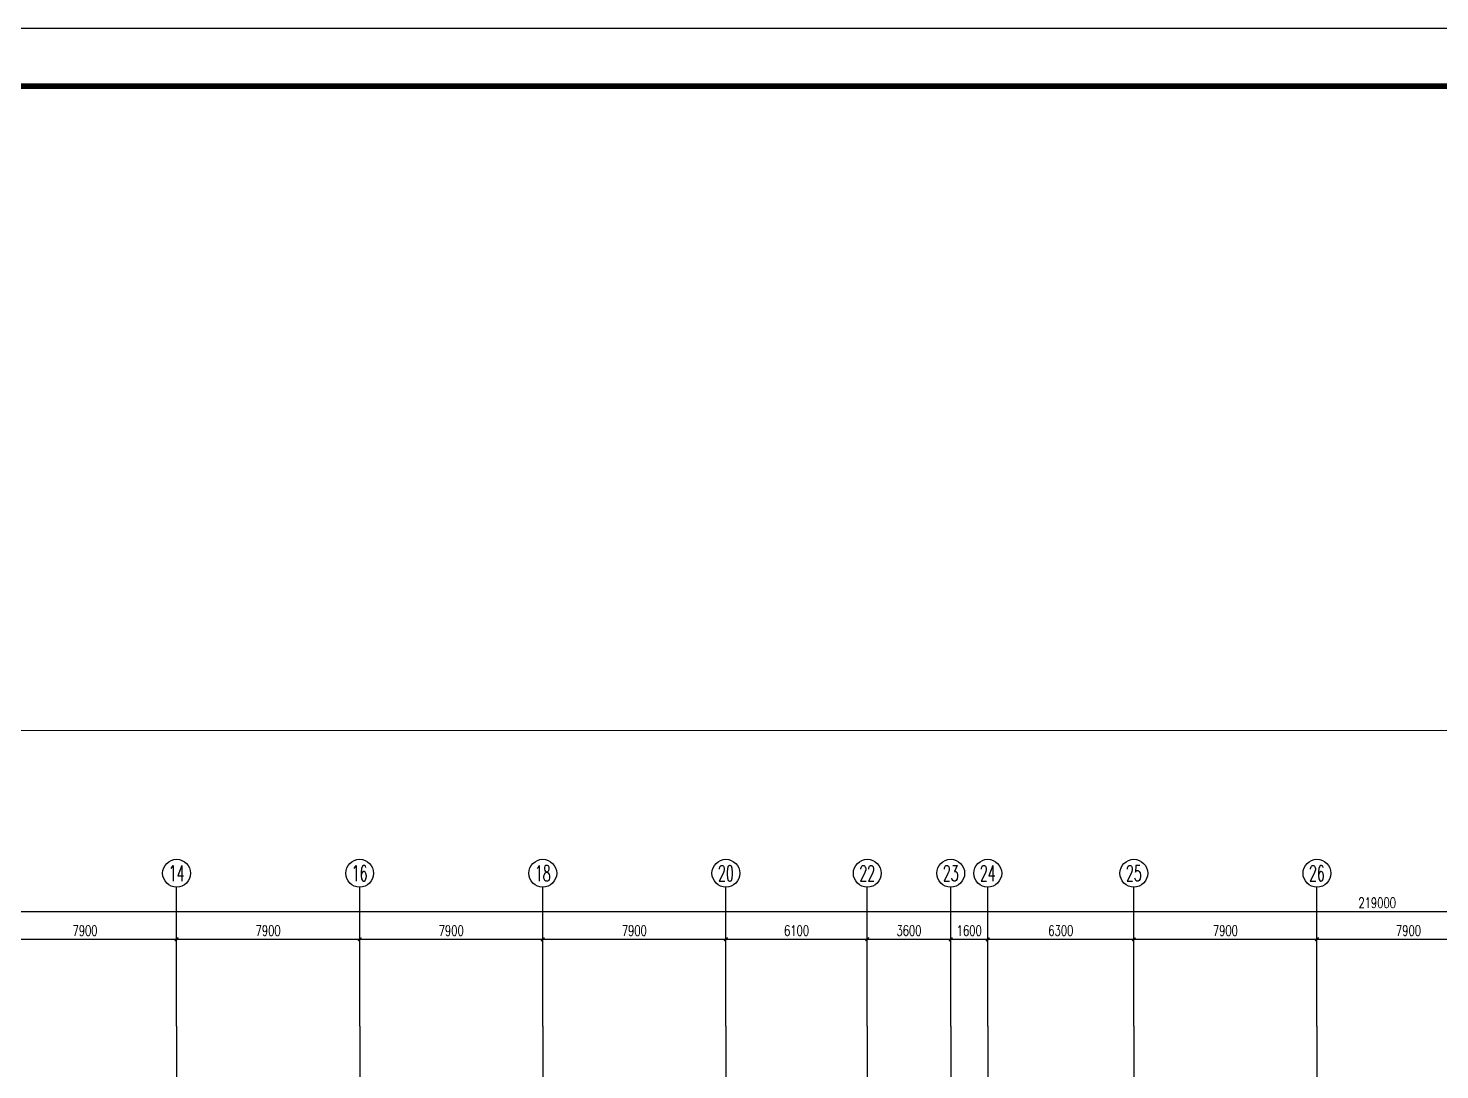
# Model space of a CAD drawing. Extents: x 290727 to 13733020, y 1731457 to 3643100.
# Drawn here: x 552612 to 613512, y 2251798 to 2296706 of the extents above; entities that cross this region are included whole.
import ezdxf
from ezdxf.enums import TextEntityAlignment as Align

# ---------------------------------------------------------------- set-up
doc = ezdxf.new("R2010")
doc.units = 0
doc.header["$LTSCALE"] = 10
doc.linetypes.add('ACAD_ISO05W100', pattern=[33, 24, -3, 0, -3, 0, -3])
doc.linetypes.add('DOTE', pattern=[2.42, 2, -0.2, 0.02, -0.2])
doc.layers.get('0').update_dxf_attribs({"linetype": 'CONTINUOUS'})
for name, color, linetype in [('-0 图签', 7, 'CONTINUOUS'), ('AXIS', 3, 'CONTINUOUS'), ('AXIS_TEXT', 7, 'CONTINUOUS'), ('DOTE', 8, 'DOTE'), ('作业图', 4, 'CONTINUOUS'), ('文字', 4, 'CONTINUOUS')]:
    doc.layers.add(name, color=color, linetype=linetype)
doc.layers.add('VHSoft_boundary', color=5, linetype='CONTINUOUS', plot=False)
doc.layers.add('用地红线', color=1, linetype='CONTINUOUS', lineweight=13)
doc.layers.get('0').off()
doc.styles.add('_TCH_AXIS', font='COMPLEX', dxfattribs={"bigfont": 'GBCBIG'})
doc.styles.add('_TCH_DIM_T3', font='SIMPLEX', dxfattribs={"width": 0.705882, "bigfont": 'GBCBIG'})
doc.styles.add('COMPLEX', font='COMPLEX')
doc.dimstyles.new('_TCH_ARCH&&150', dxfattribs={"dimtxt": 446.25, "dimasz": 150, "dimexe": 375, "dimexo": 450, "dimgap": 150, "dimtad": 1, "dimdec": 0, "dimzin": 0, "dimdsep": 46, "dimtxsty": '_TCH_DIM_T3', "dimblk": 'ARCHTICK', "dimcen": 0.09, "dimclrt": 7, "dimazin": 2, "dimtfac": 1, "dimtdec": 0, "dimtix": 1, "dimtmove": 2, "dimatfit": 3, "dimfxl": 1, "dimtolj": 1, "dimtzin": 0, "dimarcsym": 0})

# ---------------------------------------------------------------- blocks, each defined once
blk = doc.blocks.new('vhtemplate_标准图框_A0')
at = {"layer": '-0 图签', "linetype": 'Continuous'}
blk.add_lwpolyline([(0, 841), (1189, 841), (1189, 0), (0, 0)], close=True, dxfattribs=at)
at = {"layer": '-0 图签', "linetype": 'Continuous', "const_width": 1}
blk.add_lwpolyline([(25, 831), (1179, 831), (1179, 10), (25, 10)], close=True, dxfattribs=at)
at = {"layer": 'VHSoft_boundary'}
blk.add_lwpolyline([(0, 841), (1189, 841), (1189, 0), (0, 0)], close=True, dxfattribs=at)
blk = doc.blocks.new('_AXISO')
blk.add_circle((0, 0), 0.5)
at = {"layer": 'AXIS_TEXT', "style": 'COMPLEX', "width": 1.041667}
blk.add_attdef('A', text='', height=0.56, dxfattribs=at).set_placement((-0.25, -0.28), (0.25, -0.28), align=Align.FIT)
blk = doc.blocks.new('_ArchTick')
at = {"color": 0, "linetype": 'ByBlock', "const_width": 0.4}
blk.add_lwpolyline([(-0.5, -0.5), (0.5, 0.5)], dxfattribs=at)
blk = doc.blocks.new('*D135')
at = {"layer": 'AXIS', "color": 0, "linetype": 'Continuous', "lineweight": -2, "transparency": 16777216}
for p, q in [((16384, 127685), (16384, 132560)), ((16384, 132185), (235384, 132185)), ((235384, 127685), (235384, 132560))]:
    blk.add_line(p, q, dxfattribs=at)
at = {"layer": 'AXIS', "color": 0, "linetype": 'Continuous', "lineweight": -2, "transparency": 16777216, "xscale": 150, "yscale": 150, "zscale": 150, "rotation": 180}
blk.add_blockref('_ArchTick', (16384, 132185), dxfattribs=at)
at = {"layer": 'AXIS', "color": 0, "linetype": 'Continuous', "lineweight": -2, "transparency": 16777216, "xscale": 150, "yscale": 150, "zscale": 150}
blk.add_blockref('_ArchTick', (235384, 132185), dxfattribs=at)
at = {"layer": 'AXIS', "color": 7, "linetype": 'Continuous', "transparency": 16777216, "insert": (125884, 132559), "char_height": 446.2, "attachment_point": 5, "style": '_TCH_DIM_T3'}
blk.add_mtext('\\A1;219000', dxfattribs=at)
blk = doc.blocks.new('*D144')
at = {"layer": 'AXIS', "color": 0, "linetype": 'Continuous', "lineweight": -2, "transparency": 16777216}
for p, q in [((66184, 127685), (66184, 131360)), ((66184, 130985), (74084, 130985)), ((74084, 127685), (74084, 131360))]:
    blk.add_line(p, q, dxfattribs=at)
at = {"layer": 'AXIS', "color": 0, "linetype": 'Continuous', "lineweight": -2, "transparency": 16777216, "xscale": 150, "yscale": 150, "zscale": 150, "rotation": 180}
blk.add_blockref('_ArchTick', (66184, 130985), dxfattribs=at)
at = {"layer": 'AXIS', "color": 0, "linetype": 'Continuous', "lineweight": -2, "transparency": 16777216, "xscale": 150, "yscale": 150, "zscale": 150}
blk.add_blockref('_ArchTick', (74084, 130985), dxfattribs=at)
at = {"layer": 'AXIS', "color": 7, "linetype": 'Continuous', "transparency": 16777216, "insert": (70134, 131359), "char_height": 446.2, "attachment_point": 5, "style": '_TCH_DIM_T3'}
blk.add_mtext('\\A1;7900', dxfattribs=at)
blk = doc.blocks.new('*D145')
at = {"layer": 'AXIS', "color": 0, "linetype": 'Continuous', "lineweight": -2, "transparency": 16777216}
for p, q in [((74084, 127685), (74084, 131360)), ((74084, 130985), (81984, 130985)), ((81984, 127685), (81984, 131360))]:
    blk.add_line(p, q, dxfattribs=at)
at = {"layer": 'AXIS', "color": 0, "linetype": 'Continuous', "lineweight": -2, "transparency": 16777216, "xscale": 150, "yscale": 150, "zscale": 150, "rotation": 180}
blk.add_blockref('_ArchTick', (74084, 130985), dxfattribs=at)
at = {"layer": 'AXIS', "color": 0, "linetype": 'Continuous', "lineweight": -2, "transparency": 16777216, "xscale": 150, "yscale": 150, "zscale": 150}
blk.add_blockref('_ArchTick', (81984, 130985), dxfattribs=at)
at = {"layer": 'AXIS', "color": 7, "linetype": 'Continuous', "transparency": 16777216, "insert": (78034, 131359), "char_height": 446.2, "attachment_point": 5, "style": '_TCH_DIM_T3'}
blk.add_mtext('\\A1;7900', dxfattribs=at)
blk = doc.blocks.new('*D146')
at = {"layer": 'AXIS', "color": 0, "linetype": 'Continuous', "lineweight": -2, "transparency": 16777216}
for p, q in [((81984, 127685), (81984, 131360)), ((81984, 130985), (89884, 130985)), ((89884, 127685), (89884, 131360))]:
    blk.add_line(p, q, dxfattribs=at)
at = {"layer": 'AXIS', "color": 0, "linetype": 'Continuous', "lineweight": -2, "transparency": 16777216, "xscale": 150, "yscale": 150, "zscale": 150, "rotation": 180}
blk.add_blockref('_ArchTick', (81984, 130985), dxfattribs=at)
at = {"layer": 'AXIS', "color": 0, "linetype": 'Continuous', "lineweight": -2, "transparency": 16777216, "xscale": 150, "yscale": 150, "zscale": 150}
blk.add_blockref('_ArchTick', (89884, 130985), dxfattribs=at)
at = {"layer": 'AXIS', "color": 7, "linetype": 'Continuous', "transparency": 16777216, "insert": (85934, 131359), "char_height": 446.2, "attachment_point": 5, "style": '_TCH_DIM_T3'}
blk.add_mtext('\\A1;7900', dxfattribs=at)
blk = doc.blocks.new('*D147')
at = {"layer": 'AXIS', "color": 0, "linetype": 'Continuous', "lineweight": -2, "transparency": 16777216}
for p, q in [((89884, 127685), (89884, 131360)), ((89884, 130985), (97784, 130985)), ((97784, 127685), (97784, 131360))]:
    blk.add_line(p, q, dxfattribs=at)
at = {"layer": 'AXIS', "color": 0, "linetype": 'Continuous', "lineweight": -2, "transparency": 16777216, "xscale": 150, "yscale": 150, "zscale": 150, "rotation": 180}
blk.add_blockref('_ArchTick', (89884, 130985), dxfattribs=at)
at = {"layer": 'AXIS', "color": 0, "linetype": 'Continuous', "lineweight": -2, "transparency": 16777216, "xscale": 150, "yscale": 150, "zscale": 150}
blk.add_blockref('_ArchTick', (97784, 130985), dxfattribs=at)
at = {"layer": 'AXIS', "color": 7, "linetype": 'Continuous', "transparency": 16777216, "insert": (93834, 131359), "char_height": 446.2, "attachment_point": 5, "style": '_TCH_DIM_T3'}
blk.add_mtext('\\A1;7900', dxfattribs=at)
blk = doc.blocks.new('*D148')
at = {"layer": 'AXIS', "color": 0, "linetype": 'Continuous', "lineweight": -2, "transparency": 16777216}
for p, q in [((97784, 127685), (97784, 131360)), ((97784, 130985), (103884, 130985)), ((103884, 127685), (103884, 131360))]:
    blk.add_line(p, q, dxfattribs=at)
at = {"layer": 'AXIS', "color": 0, "linetype": 'Continuous', "lineweight": -2, "transparency": 16777216, "xscale": 150, "yscale": 150, "zscale": 150, "rotation": 180}
blk.add_blockref('_ArchTick', (97784, 130985), dxfattribs=at)
at = {"layer": 'AXIS', "color": 0, "linetype": 'Continuous', "lineweight": -2, "transparency": 16777216, "xscale": 150, "yscale": 150, "zscale": 150}
blk.add_blockref('_ArchTick', (103884, 130985), dxfattribs=at)
at = {"layer": 'AXIS', "color": 7, "linetype": 'Continuous', "transparency": 16777216, "insert": (100834, 131359), "char_height": 446.2, "attachment_point": 5, "style": '_TCH_DIM_T3'}
blk.add_mtext('\\A1;6100', dxfattribs=at)
blk = doc.blocks.new('*D149')
at = {"layer": 'AXIS', "color": 0, "linetype": 'Continuous', "lineweight": -2, "transparency": 16777216}
for p, q in [((103884, 127685), (103884, 131360)), ((103884, 130985), (107484, 130985)), ((107484, 127685), (107484, 131360))]:
    blk.add_line(p, q, dxfattribs=at)
at = {"layer": 'AXIS', "color": 0, "linetype": 'Continuous', "lineweight": -2, "transparency": 16777216, "xscale": 150, "yscale": 150, "zscale": 150, "rotation": 180}
blk.add_blockref('_ArchTick', (103884, 130985), dxfattribs=at)
at = {"layer": 'AXIS', "color": 0, "linetype": 'Continuous', "lineweight": -2, "transparency": 16777216, "xscale": 150, "yscale": 150, "zscale": 150}
blk.add_blockref('_ArchTick', (107484, 130985), dxfattribs=at)
at = {"layer": 'AXIS', "color": 7, "linetype": 'Continuous', "transparency": 16777216, "insert": (105684, 131359), "char_height": 446.2, "attachment_point": 5, "style": '_TCH_DIM_T3'}
blk.add_mtext('\\A1;3600', dxfattribs=at)
blk = doc.blocks.new('*D150')
at = {"layer": 'AXIS', "color": 0, "linetype": 'Continuous', "lineweight": -2, "transparency": 16777216}
for p, q in [((107484, 127685), (107484, 131360)), ((107484, 130985), (109084, 130985)), ((109084, 127685), (109084, 131360))]:
    blk.add_line(p, q, dxfattribs=at)
at = {"layer": 'AXIS', "color": 0, "linetype": 'Continuous', "lineweight": -2, "transparency": 16777216, "xscale": 150, "yscale": 150, "zscale": 150, "rotation": 180}
blk.add_blockref('_ArchTick', (107484, 130985), dxfattribs=at)
at = {"layer": 'AXIS', "color": 0, "linetype": 'Continuous', "lineweight": -2, "transparency": 16777216, "xscale": 150, "yscale": 150, "zscale": 150}
blk.add_blockref('_ArchTick', (109084, 130985), dxfattribs=at)
at = {"layer": 'AXIS', "color": 7, "linetype": 'Continuous', "transparency": 16777216, "insert": (108284, 131359), "char_height": 446.2, "attachment_point": 5, "style": '_TCH_DIM_T3'}
blk.add_mtext('\\A1;1600', dxfattribs=at)
blk = doc.blocks.new('*D151')
at = {"layer": 'AXIS', "color": 0, "linetype": 'Continuous', "lineweight": -2, "transparency": 16777216}
for p, q in [((109084, 127685), (109084, 131360)), ((109084, 130985), (115384, 130985)), ((115384, 127685), (115384, 131360))]:
    blk.add_line(p, q, dxfattribs=at)
at = {"layer": 'AXIS', "color": 0, "linetype": 'Continuous', "lineweight": -2, "transparency": 16777216, "xscale": 150, "yscale": 150, "zscale": 150, "rotation": 180}
blk.add_blockref('_ArchTick', (109084, 130985), dxfattribs=at)
at = {"layer": 'AXIS', "color": 0, "linetype": 'Continuous', "lineweight": -2, "transparency": 16777216, "xscale": 150, "yscale": 150, "zscale": 150}
blk.add_blockref('_ArchTick', (115384, 130985), dxfattribs=at)
at = {"layer": 'AXIS', "color": 7, "linetype": 'Continuous', "transparency": 16777216, "insert": (112234, 131359), "char_height": 446.2, "attachment_point": 5, "style": '_TCH_DIM_T3'}
blk.add_mtext('\\A1;6300', dxfattribs=at)
blk = doc.blocks.new('*D152')
at = {"layer": 'AXIS', "color": 0, "linetype": 'Continuous', "lineweight": -2, "transparency": 16777216}
for p, q in [((115384, 127685), (115384, 131360)), ((115384, 130985), (123284, 130985)), ((123284, 127685), (123284, 131360))]:
    blk.add_line(p, q, dxfattribs=at)
at = {"layer": 'AXIS', "color": 0, "linetype": 'Continuous', "lineweight": -2, "transparency": 16777216, "xscale": 150, "yscale": 150, "zscale": 150, "rotation": 180}
blk.add_blockref('_ArchTick', (115384, 130985), dxfattribs=at)
at = {"layer": 'AXIS', "color": 0, "linetype": 'Continuous', "lineweight": -2, "transparency": 16777216, "xscale": 150, "yscale": 150, "zscale": 150}
blk.add_blockref('_ArchTick', (123284, 130985), dxfattribs=at)
at = {"layer": 'AXIS', "color": 7, "linetype": 'Continuous', "transparency": 16777216, "insert": (119334, 131359), "char_height": 446.2, "attachment_point": 5, "style": '_TCH_DIM_T3'}
blk.add_mtext('\\A1;7900', dxfattribs=at)
blk = doc.blocks.new('*D153')
at = {"layer": 'AXIS', "color": 0, "linetype": 'Continuous', "lineweight": -2, "transparency": 16777216}
for p, q in [((123284, 127685), (123284, 131360)), ((123284, 130985), (131184, 130985)), ((131184, 127685), (131184, 131360))]:
    blk.add_line(p, q, dxfattribs=at)
at = {"layer": 'AXIS', "color": 0, "linetype": 'Continuous', "lineweight": -2, "transparency": 16777216, "xscale": 150, "yscale": 150, "zscale": 150, "rotation": 180}
blk.add_blockref('_ArchTick', (123284, 130985), dxfattribs=at)
at = {"layer": 'AXIS', "color": 0, "linetype": 'Continuous', "lineweight": -2, "transparency": 16777216, "xscale": 150, "yscale": 150, "zscale": 150}
blk.add_blockref('_ArchTick', (131184, 130985), dxfattribs=at)
at = {"layer": 'AXIS', "color": 7, "linetype": 'Continuous', "transparency": 16777216, "insert": (127234, 131359), "char_height": 446.2, "attachment_point": 5, "style": '_TCH_DIM_T3'}
blk.add_mtext('\\A1;7900', dxfattribs=at)
blk = doc.blocks.new('A$C26CF02E8')
at = {"layer": '用地红线', "color": 1, "linetype": 'ACAD_ISO05W100', "ltscale": 0.1}
blk.add_lwpolyline([(15026, 140864), (243102, 140866), (258103, 125865), (258104, 39), (205527, 36), (8170, 25), (26, 25), (26, 10201), (25, 125862)], close=True, dxfattribs=at)
blk = doc.blocks.new('A$C55C93FC2')
at = {"layer": 'AXIS', "linetype": 'Continuous'}
for p, q in [((74084.1, 127235.5), (74084.1, 133235.5)), ((81984.1, 127235.5), (81984.1, 133235.5)), ((89884.1, 127235.5), (89884.1, 133235.5)), ((97784.1, 127235.5), (97784.1, 133235.5)), ((103884.1, 127235.5), (103884.1, 133235.5)), ((107484.1, 127235.5), (107484.1, 133235.5)), ((109084.1, 127235.5), (109084.1, 133235.5)), ((115384.1, 127235.5), (115384.1, 133235.5)), ((123284.1, 127235.5), (123284.1, 133235.5))]:
    blk.add_line(p, q, dxfattribs=at)
at = {"layer": 'DOTE', "linetype": 'DOTE', "ltscale": 150}
for p, q in [((74084.1, 127235.5), (74084.1, 52513.6)), ((81984.1, 127235.5), (81984.1, 52513.6)), ((89884.1, 127235.5), (89884.1, 52513.6)), ((97784.1, 127235.5), (97784.1, 52513.6)), ((103884.1, 127235.5), (103884.1, 58602.6)), ((107484.1, 127235.5), (107484.1, 12200)), ((109084.1, 127235.5), (109084.1, 79426.6)), ((115384.1, 127235.5), (115384.1, 12200)), ((123284.1, 127235.5), (123284.1, 12200))]:
    blk.add_line(p, q, dxfattribs=at)
at = {"layer": 'AXIS', "linetype": 'Continuous'}
ref = blk.add_blockref('_AXISO', (74084.1, 133835.5), dxfattribs=dict(at, xscale=1200, yscale=1200, zscale=1200))
ref.add_attrib('A', '14', dxfattribs={"layer": 'AXIS_TEXT', "linetype": 'Continuous', "height": 678.82, "style": '_TCH_AXIS', "width": 0.677419}).set_placement((73744.7, 133496.1), (74423.5, 133496.1), align=Align.FIT)
ref = blk.add_blockref('_AXISO', (81984.1, 133835.5), dxfattribs=dict(at, xscale=1200, yscale=1200, zscale=1200))
ref.add_attrib('A', '16', dxfattribs={"layer": 'AXIS_TEXT', "linetype": 'Continuous', "height": 678.82, "style": '_TCH_AXIS', "width": 0.724138}).set_placement((81644.7, 133496.1), (82323.5, 133496.1), align=Align.FIT)
ref = blk.add_blockref('_AXISO', (89884.1, 133835.5), dxfattribs=dict(at, xscale=1200, yscale=1200, zscale=1200))
ref.add_attrib('A', '18', dxfattribs={"layer": 'AXIS_TEXT', "linetype": 'Continuous', "height": 678.82, "style": '_TCH_AXIS', "width": 0.724138}).set_placement((89544.7, 133496.1), (90223.5, 133496.1), align=Align.FIT)
ref = blk.add_blockref('_AXISO', (97784.1, 133835.5), dxfattribs=dict(at, xscale=1200, yscale=1200, zscale=1200))
ref.add_attrib('A', '20', dxfattribs={"layer": 'AXIS_TEXT', "linetype": 'Continuous', "height": 678.82, "style": '_TCH_AXIS', "width": 0.617647}).set_placement((97444.7, 133496.1), (98123.5, 133496.1), align=Align.FIT)
ref = blk.add_blockref('_AXISO', (103884.1, 133835.5), dxfattribs=dict(at, xscale=1200, yscale=1200, zscale=1200))
ref.add_attrib('A', '22', dxfattribs={"layer": 'AXIS_TEXT', "linetype": 'Continuous', "height": 678.82, "style": '_TCH_AXIS', "width": 0.617647}).set_placement((103544.7, 133496.1), (104223.5, 133496.1), align=Align.FIT)
ref = blk.add_blockref('_AXISO', (107484.1, 133835.5), dxfattribs=dict(at, xscale=1200, yscale=1200, zscale=1200))
ref.add_attrib('A', '23', dxfattribs={"layer": 'AXIS_TEXT', "linetype": 'Continuous', "height": 678.82, "style": '_TCH_AXIS', "width": 0.617647}).set_placement((107144.7, 133496.1), (107823.5, 133496.1), align=Align.FIT)
ref = blk.add_blockref('_AXISO', (109084.1, 133835.5), dxfattribs=dict(at, xscale=1200, yscale=1200, zscale=1200))
ref.add_attrib('A', '24', dxfattribs={"layer": 'AXIS_TEXT', "linetype": 'Continuous', "height": 678.82, "style": '_TCH_AXIS', "width": 0.583333}).set_placement((108744.7, 133496.1), (109423.5, 133496.1), align=Align.FIT)
ref = blk.add_blockref('_AXISO', (115384.1, 133835.5), dxfattribs=dict(at, xscale=1200, yscale=1200, zscale=1200))
ref.add_attrib('A', '25', dxfattribs={"layer": 'AXIS_TEXT', "linetype": 'Continuous', "height": 678.82, "style": '_TCH_AXIS', "width": 0.617647}).set_placement((115044.7, 133496.1), (115723.5, 133496.1), align=Align.FIT)
ref = blk.add_blockref('_AXISO', (123284.1, 133835.5), dxfattribs=dict(at, xscale=1200, yscale=1200, zscale=1200))
ref.add_attrib('A', '26', dxfattribs={"layer": 'AXIS_TEXT', "linetype": 'Continuous', "height": 678.82, "style": '_TCH_AXIS', "width": 0.617647}).set_placement((122944.7, 133496.1), (123623.5, 133496.1), align=Align.FIT)
for p1, p2, distance, picture, middle in [((16384.1, 127235.5), (235384.4, 127235.5), 4950, '*D135', (125884.3, 132558.6)), ((66184.1, 127235.5), (74084.1, 127235.5), 3750, '*D144', (70134.1, 131358.6)), ((74084.1, 127235.5), (81984.1, 127235.5), 3750, '*D145', (78034.1, 131358.6)), ((81984.1, 127235.5), (89884.1, 127235.5), 3750, '*D146', (85934.1, 131358.6)), ((89884.1, 127235.5), (97784.1, 127235.5), 3750, '*D147', (93834.1, 131358.6)), ((97784.1, 127235.5), (103884.1, 127235.5), 3750, '*D148', (100834.1, 131358.6)), ((103884.1, 127235.5), (107484.1, 127235.5), 3750, '*D149', (105684.1, 131358.6)), ((107484.1, 127235.5), (109084.1, 127235.5), 3750, '*D150', (108284.1, 131358.6)), ((109084.1, 127235.5), (115384.1, 127235.5), 3750, '*D151', (112234.1, 131358.6)), ((115384.1, 127235.5), (123284.1, 127235.5), 3750, '*D152', (119334.1, 131358.6)), ((123284.1, 127235.5), (131184.1, 127235.5), 3750, '*D153', (127234.1, 131358.6))]:
    dim = blk.add_aligned_dim(p1=p1, p2=p2, distance=distance, dimstyle='_TCH_ARCH&&150', dxfattribs=at)
    dim.commit()
    dim.dimension.update_dxf_attribs({"geometry": picture, "text_midpoint": middle})
blk = doc.blocks.new('车库建筑作业图')
at = {"layer": '用地红线', "color": 1, "linetype": 'ACAD_ISO05W100', "ltscale": 0.1}
blk.add_lwpolyline([(505574, 2266429), (733650, 2266431), (748651, 2251430), (748652, 2125604), (696075, 2125601), (498718, 2125590), (490574, 2125590), (490574, 2135766), (490573, 2251427)], close=True, dxfattribs=at)
at = {"layer": '文字', "linetype": 'Continuous'}
for name, p in [('A$C26CF02E8', (490548, 2125565)), ('A$C55C93FC2', (484928, 2126437))]:
    blk.add_blockref(name, p, dxfattribs=at)

msp = doc.modelspace()

# ---------------------------------------------------------------- block references
at = {"layer": '作业图', "linetype": 'Continuous'}
msp.add_blockref('车库建筑作业图', (0, 0), dxfattribs=at)
at = {"layer": '文字', "linetype": 'Continuous', "xscale": 250, "yscale": 250, "zscale": 250}
msp.add_blockref('vhtemplate_标准图框_A0', (473284, 2086456), dxfattribs=at)

doc.saveas('drawing.dxf')
